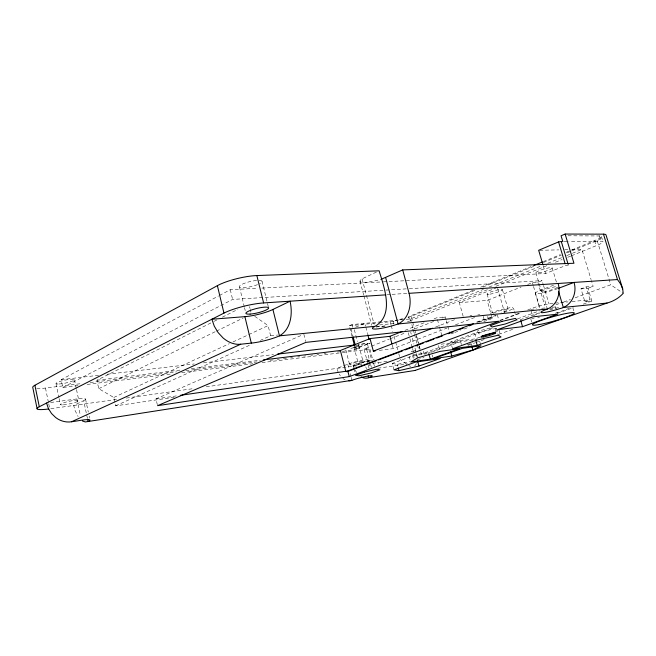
<?xml version="1.0" encoding="UTF-8"?>
<svg xmlns="http://www.w3.org/2000/svg" width="656" height="656" viewBox="0 0 656 656"><rect width="100%" height="100%" fill="white"/><g stroke="black" fill="none" stroke-linecap="round" stroke-linejoin="round"><path stroke-width="0.49" stroke-dasharray="3.28 2.46" d="M495.411 331.87L495.715 327.008M414.641 366.089L416.47 363.621M376.429 272.076L362.071 278.808L360.554 280.071A18.065 3.534 -15.1 0 0 381.743 279.046M467.277 344.785L472.886 342.703M78.023 385.589L62.779 387.491L61.147 379.701L218.505 295.963M219.416 295.479L230.264 289.706L257.816 288.296M62.779 387.491L232.609 299.423L384.801 290.173M174.209 397.282L115.604 405.851L113.783 397.47L98.736 388.68L96.924 380.25L213.192 321.768M214.11 321.309L216.857 319.923M222.351 317.16L237.915 309.329M98.736 388.68L215.529 331.551M216.447 331.1L243.114 318.053M87.445 418.495L83.656 400.652L73.661 405.474L75.112 410.607L78.138 416.511M113.783 397.47L229.297 343.67M232.995 341.948L247.779 335.068M248.698 334.634L268.107 325.597L270.608 335.741L260.334 340.382M115.604 405.851L251.002 344.605M571.802 249.969L597.559 239.35A14.243 2.353 -17.2 0 0 600.88 235.971L567.112 235.775M157.325 404.703L156.013 398.864L302.908 334.683M571.556 255.742L599.149 244.516A14.26 2.28 -17.1 0 0 602.495 241.203L568.777 241.285M352.059 336.29L349.304 325.712L351.993 324.572L402.259 319.743M355.683 327.172L364.834 323.326L365.581 326.163M338.242 372.378L336.815 368.401L347.844 364.17A12.128 1.386 -14.6 0 1 364.515 359.857A12.128 1.386 -14.6 0 1 364.662 361.85L353.609 366.04L354.174 367.598M473.124 290.264L408.606 316.61L409.795 320.997A11.611 1.665 -15.1 0 1 407.425 321.883M480.717 287.164L530.999 266.631M543.332 261.596L560.413 254.618M566.103 252.298L570.851 250.362M407.95 317.561A15.473 2.288 -15.1 0 0 411.107 316.381L475.329 290.206M482.882 287.131L533.877 266.344M543.324 262.49L561.265 255.184M566.932 252.872L570.712 251.33M571.655 250.945L597.157 240.555A19.049 3.149 -17.2 0 0 603.061 237.759M406.31 319.357L410.353 318.972L483.341 289.394M489.023 287.09L542.11 265.573M547.793 263.269L562.012 257.513M566.751 255.594L571.491 253.667M572.442 253.282L581.921 249.444L591.089 279.579M409.795 320.997L488.31 289.329M495.879 286.27L546.965 265.664M555.476 262.236L562.094 259.563M567.776 257.275L570.613 256.127M463.177 316.364L459.339 302.687L496.395 287.795M355.445 345.745L356.208 348.68L370.058 343.186L357.864 344.621M383.317 281.85L545.562 273.527L565.669 265.541L570.31 264.704M342.35 351.378L355.568 349.746L359.193 348.311L358.422 345.384M404.949 330.37L425.629 322.186M434.092 318.832L436.912 317.717L445.235 316.905L446.039 319.8M414.617 328.951L434.1 321.284M442.447 318.004L445.235 316.905M459.339 302.687L487.146 300.415L521.077 287.066M527.678 284.474L532.393 282.621L537.871 282.277L542.094 280.62L543.225 284.458M367.901 363.883L364.023 349.09L370.583 346.507M371.517 346.147L389.311 339.144M390.246 338.783L405.228 332.887M342.309 352.608L366.704 349.566L369.713 348.385L373.33 362.104M435.461 327.098L454.575 319.702M553.566 285.221L541.405 289.886A14.949 1.968 -16.2 0 0 537.838 293.74A14.949 1.968 -16.2 0 0 557.69 288.607M379.291 350.394L393.19 348.623L447.031 328.057M455.485 324.835L475.198 317.307M353.527 367.508L353.018 365.556L361.882 362.186L374.174 359.406M490.344 313.355L498.667 310.19L512.147 307.238L513.697 308.763L514.222 310.591M476.568 322.145L484.095 319.308L492.295 318.447L487.146 300.415M477.183 322.301L496.346 315.093M503.906 312.436L513.697 308.763M478.782 322.244L495.977 315.774M450.992 333.92L453.804 332.863M454.747 332.51L460.373 330.403M464.128 329L468.827 327.237M483.841 321.612L492.295 318.447M580.978 288.82L587.997 288.287L591.868 301.038L584.873 301.703L580.978 288.82L586.161 286.893L593.155 286.377L591.384 280.547M499.872 320.308L519.052 313.207M527.686 310.009C536.124 306.401 544.956 304.466 553.926 303.195M500.143 320.694L520.224 313.273M587.997 288.287L593.155 286.377M394.051 369.82L392.345 363.416L413.608 355.618L426.531 353.822M452.566 348.779L450.688 342.006L474.624 333.232L496.256 328.369L498.396 329.788M492.484 328.016L421.332 354.027L420.283 350.165M517.477 318.873L539.593 310.788M555.944 304.81L562.676 302.35M563.635 301.998L570.367 299.538M575.173 297.783L610.752 284.778L623.2 293.322M428.548 352.69L457.765 342.047L458.56 344.9M539.421 312.797L520.495 319.685L517.477 320.013M549.826 309.009L555.509 306.942L557.379 313.248M431.41 352.297L460.61 341.678L473.271 340.038M417.282 359.824L424.022 357.389M480.102 337.127L475.346 338.84L450.688 342.006M496.264 331.288L498.158 330.599M584.873 301.703L590.08 299.833L586.161 286.893M468.007 345.335L474.723 342.932M475.682 342.588L484.325 339.496M498.732 334.347L514.091 328.853M557.305 313.404L573.623 307.566M583.225 304.13L591.868 301.038M411.952 329.738L413.731 329.214M392.345 363.416L397.29 364.4L409.664 361.563M377.79 368.246L407.573 363.908M156.013 398.864L177.21 395.781M50.766 408.696L118.195 399.201M126.288 398.061L194.102 388.508M206.255 386.794L358.578 365.335M372.485 363.375L387.393 361.276M412.821 354.855L427.564 352.83M50.602 402.505L76.883 398.938A16.63 2.271 -12.2 0 1 83.656 400.652M414.313 351.403L411.517 351.78L415.289 350.378L417.806 359.668M441.152 344.203L457.765 342.047M36.736 388.582A22.853 3.6 -11.7 0 0 45.477 388.04L82.082 383.522M90.208 382.514L176.628 371.845M185.779 370.714L256.947 361.932M270.165 360.292L273.216 359.923M277.283 359.414L279.317 359.168M283.384 358.66L286.434 358.291M290.501 357.782L292.535 357.536M297.619 356.905L299.653 356.651M303.712 356.151L305.745 355.905M310.829 355.273L312.863 355.019M316.93 354.519L318.964 354.273M324.048 353.641L326.081 353.387M337.266 352.01L341.333 351.509M364.023 349.09L369.713 348.385M87.174 384.449L172.561 373.789M181.704 372.649L252.855 363.768M262.006 362.629L341.292 352.731M96.924 380.25L180.105 370.082M191.265 368.713L260.243 360.283M356.208 348.68L359.193 348.311M61.147 379.701L98.744 375.257M106.879 374.297L194.266 363.965M203.409 362.883L273.527 354.593M376.126 326.86L386.097 325.852M376.142 326.967L386.318 325.942M530.737 309.378L536.682 308.796M541.635 308.304L545.595 307.918M552.532 307.238L555.509 306.942M470.016 315.692L471.967 315.503M477.83 314.921L479.782 314.724M270.608 335.741L277.726 335.027M379.455 324.95L395.732 323.334M349.304 325.712L378.241 322.916M379.242 322.818L390.222 321.76A15.473 2.288 -15.1 0 0 396.724 320.677M554.935 303.105L567.989 301.891M571.999 301.514L590.08 299.833M386.925 294.7L391.017 294.429M392.034 294.364L407.376 293.355M385.818 290.116L408.286 288.747M409.311 288.689L542.094 280.62M261.9 288.082L382.3 281.908M539.667 250.264L558.781 249.895M564.816 249.772L567.834 249.715M571.86 249.641L581.921 249.444M563.75 241.318L567.776 241.293M353.018 365.556L356.446 366.114M408.795 365.605L410.648 366.458M406.564 364.203L400.308 359.455M254.733 316.323L268.107 325.597M477.42 331.395L480.61 335.913M355.027 369.935L356.577 372.46M339.275 374.092L340.316 375.806M601.404 236.447L603.012 241.67M599.33 235.791L600.953 241.039M597.157 240.555L610.752 284.778M594.566 240.67L596.148 245.82M572.786 307.672L573.836 311.165M552.163 267.902L556.403 282.096M543.258 265.778L545.562 273.527M543.512 285.426L548.908 303.662M535.936 272.781L541.503 291.649M541.684 289.78L547.358 309.042M537.871 282.277L544.644 305.237M532.393 282.621L533.238 285.508M533.525 286.475L539.191 305.753M535.378 293.478L539.839 308.664M531.286 311.247L532.647 315.905M530.761 318.873L531.77 322.342M514.493 311.51L516.083 317.004M502.398 289.599L508.113 309.419M497.625 288.386L504.579 312.543M497.305 314.732L498.634 319.349M499.109 330.263L500.479 335.044M487.121 294.167L492.492 312.978M496.256 328.369L498.216 335.232M487.564 316.463L488.613 320.161M483.267 316.389L484.095 319.308M479.634 341.136L480.676 344.835M474.624 333.232L476.576 340.144M471.106 343.687L471.615 345.491M460.61 341.678L461.398 344.523M446.301 320.768L449.786 333.305M437.421 319.554L439.192 325.983M439.446 326.901L441.75 335.257M438.511 345.548L439.856 350.419M432.165 355.068L432.673 356.905M423.251 351.231L423.997 353.994M416.675 336.528L418.987 345.048M419.25 345.991L420.275 349.779M411.107 316.381L412.419 321.21M412.681 322.17L414.51 328.927M414.772 329.894L415.822 333.756M416.084 334.724L418.184 342.448M419.233 346.311L420.02 349.205M410.353 318.972L413.231 329.574M413.493 330.534L414.272 333.428M414.535 334.396L417.15 344.031M417.413 344.999L418.462 348.853M410.713 332.239L411.246 334.207M412.312 338.152L413.911 344.064M414.977 348L417.38 356.872M408.303 332.764L409.631 337.684M409.902 338.668L412.296 347.524M412.558 348.508L413.354 351.46M413.608 355.618L414.108 357.479M412.517 355.486L413.272 358.258M409.172 356.339L410.451 361.079M393.846 324.171L392.903 320.653A11.603 1.722 -15.1 0 0 397.79 319.849M390.222 321.76L390.992 324.654M391.255 325.622L392.805 331.428M394.1 336.257L395.396 341.095M395.65 342.055L397.725 349.796M398.758 353.658L399.537 356.561M392.181 344.835L393.19 348.623M397.29 364.4L397.766 366.187M362.071 278.808L374.133 324.351M359.996 281.162L363.629 294.897M363.891 295.881L371.673 325.31M377.856 361.989L378.373 363.932M365.827 327.114L367.573 333.732M373.584 363.088L374.871 367.991M367.352 343.605L371.936 361.062M366.704 349.566L370.296 363.244M370.55 364.228L371.829 369.107M368.065 359.972L368.557 361.841M368.803 362.784L370.025 367.475M368.164 364.875L369.197 368.82M365.843 366.827L366.36 368.803M358.848 345.417L362.998 361.276A6.888 0.787 -14.6 0 1 353.026 364.547A6.888 0.787 -14.6 0 1 352.953 363.153A6.888 0.787 -14.6 0 1 362.998 361.276M354.347 329.771L357.405 341.481M351.993 324.572L352.715 327.336M351.108 329.099L352.895 335.954M354.568 345.901L355.568 349.746M353.969 347.057L358.52 364.523M353.781 368.492L355.052 373.379M345.802 349.837L349.656 364.72M347.762 364.203L348.984 368.943M350.206 373.674L350.944 376.519M351.19 377.462L351.919 380.308M303.843 334.273L305.663 341.473M262.006 281.211L268.575 307.762M249.575 306.59L250.034 308.443M250.256 309.37L250.936 312.149M239.481 286.975L244.27 306.672M244.508 307.656L245.229 310.608M230.264 289.706L232.609 299.423M85.534 399.094L88.298 412.075M89.142 416.068L89.569 418.061M74.415 379.676L76.301 388.623M76.514 389.615L78.827 400.545M76.883 398.938L80.36 415.412M55.998 383.588L58.909 397.585M59.114 398.577L60.368 404.58M45.477 388.04L48.544 402.899M48.749 403.883L49.766 408.836M257.537 284.622A11.66 2.567 -13.4 0 1 239.612 287.123A11.66 2.567 -13.4 0 1 253.314 280.916A11.66 2.567 -13.4 0 1 259.645 283.671M403.399 318.996A15.473 2.288 -15.1 0 1 398.602 320.259M355.864 345.901A6.913 0.902 -14.6 0 1 366.917 343.391A6.913 0.902 -14.6 0 1 360.169 346.384A6.913 0.902 -14.6 0 1 354.814 346.368M358.611 345.236A6.872 0.902 -14.6 0 1 356.331 346.803A6.872 0.902 -14.6 0 1 348.992 348.762M345.072 379.849A16.457 11.636 82.2 0 1 342.899 378.471M557.657 287.18A8.503 1.123 -16.2 0 1 545.366 291.444A8.503 1.123 -16.2 0 1 544.57 289.763A8.503 1.123 -16.2 0 1 557.403 286.647M361.915 364.334A6.929 0.779 -14.6 0 1 359.89 363.67A6.929 0.779 -14.6 0 1 369.984 360.997M493.296 313.24A8.028 1 -15.7 0 1 502.152 310.173A8.028 1 -15.7 0 1 508.154 309.583A8.028 1 -15.7 0 1 501.34 312.445M402.571 318.652A11.603 1.722 -15.1 0 1 398.725 319.644M489.991 327.967A9.914 1.123 -15.5 0 1 485.137 329.378L482.75 329.952A9.914 1.123 -15.5 0 1 477.568 330.755M569.26 308.156A21.755 2.386 -15.9 0 1 555.279 313.24M539.445 317.307A21.755 2.386 -15.9 0 1 537.74 317.627M534.148 318.168A21.755 2.386 -15.9 0 1 531.672 318.299M533.713 315.552A21.755 2.386 -15.9 0 1 539.445 313.232M549.859 309.87A21.755 2.386 -15.9 0 1 554.517 308.574M555.435 308.336A21.755 2.386 -15.9 0 1 559.88 307.254M58.974 383.998A9.414 1.484 -11.8 0 0 74.202 380.111A9.414 1.484 -11.8 0 0 62.418 380.742A9.414 1.484 -11.8 0 0 58.974 383.998M63.329 404.85A9.446 1.296 -12.2 0 0 78.605 400.931A9.446 1.296 -12.2 0 0 66.838 401.874A9.446 1.296 -12.2 0 0 63.329 404.85M489.983 294.159A8.003 1.164 -15.9 0 0 502.373 289.927A8.003 1.164 -15.9 0 0 491.902 291.543A8.003 1.164 -15.9 0 0 489.983 294.159M538.674 272.88A8.479 1.287 -16.5 0 0 552.024 268.288A8.479 1.287 -16.5 0 0 541.43 269.813A8.479 1.287 -16.5 0 0 538.674 272.88"/><path stroke-width="0.98" d="M37.138 408.852L32.8 387.589A22.853 3.6 -11.7 0 1 34.899 385.269L217.382 285.655A28.315 6.281 -13.3 0 1 256.857 275.561L379.119 270.813C384.35 288.058 395.24 316.684 373.075 327.385A18.212 2.632 -15 0 0 394.141 325.261L398.118 323.982L547.358 309.042C557.174 305.171 561.011 293.076 558.133 283.466M272.912 309.46L272.789 309.525A20.615 3.952 -13.6 0 1 245.057 316.643L211.863 319.234L214.307 326.221L218.12 332.584L223.024 337.889A27.585 21.025 62.8 0 0 240.686 344.22L251.486 343.096A20.713 3.378 -13.7 0 0 279.341 335.929C291.239 329.263 292.806 313.273 290.067 301.186L272.912 309.46L279.464 335.864L374.658 326.335M472.886 350.017L480.938 345.761L462.455 348.311L433.173 358.75L451.795 356.044L472.886 350.017L471.869 346.401M34.899 385.269L39.294 406.745L223.958 313.101A28.446 5.502 -13.4 0 1 263.614 302.933L385.572 294.88M46.56 403.055L48.429 408.606L51.57 413.575L55.768 417.61A21.902 19.778 58 0 0 71.561 421.767L240.686 344.211M381.743 279.046L402.694 269.903L573.959 263.261L565.136 234.053L561.077 235.775L562.75 241.326L558.568 241.916L538.658 250.28L542.971 264.811M533.845 265.467L542.389 261.982M263.286 359.914L340.374 350.484L370.025 338.578L389.91 336.323L402.128 331.485M348.902 380.808A16.457 11.636 82.2 0 0 351.919 380.308L352.001 380.275A12.161 1.181 -14.6 0 1 368.721 375.945A12.161 1.181 -14.6 0 1 368.795 377.659L368.68 377.692A16.162 11.628 82.1 0 1 361.103 376.872M370.025 338.578L373.338 351.149L432.591 328.205M558.609 288.263L574.016 282.416C577.46 293.109 571.474 306.295 559.97 308.582A14.998 1.681 -16 0 1 542.446 312.674A14.998 1.681 -16 0 1 547.088 309.14L547.358 309.042M180.244 395.347L347.811 370.993L473.353 323.744M346.926 371.796L376.544 360.669M378.455 359.947L402.341 350.968M405.203 349.894L412.854 347.016M415.715 345.942L423.358 343.072M426.228 341.989L433.87 339.119M436.74 338.045L442.472 335.888M448.204 333.732L452.976 331.936M458.716 329.779L463.489 327.984M469.22 325.835L472.09 324.753M349.263 376.61L499.159 321.194L305.893 342.375L157.538 405.679L349.263 376.61L347.811 370.993M414.92 370.509L607.062 303.064C613.221 301.342 618.944 298.144 623.2 293.322L622.7 288.919L606.029 235.037A19.049 3.149 -17.2 0 0 603.463 234.159L565.136 234.053M430.32 359.168L459.618 348.697L440.119 351.386L417.642 357.856L410.705 362.022L430.32 359.168L428.803 353.617M522.529 326.68L557.641 314.15L532.918 316.84L497.428 329.697L522.529 326.68L520.749 320.554M418.971 366.04L440.209 358.512L415.371 362.153L394.051 369.82L398.963 370.665L418.971 366.04L417.528 360.71M477.199 345.409L501.028 336.963L498.216 335.232L476.576 340.144L452.566 348.779L477.199 345.409L475.616 339.783M351.919 380.308L85.288 421.947L82.402 420.972M415.338 370.41L368.68 377.692L368.164 375.716M71.561 421.767L81.385 420.25A16.695 1.943 -12.5 0 1 88.076 421.472L87.658 419.487M373.338 351.149L375.322 350.894M277.586 354.117L354.814 344.982M607.062 303.064L563.324 307.443L558.543 291.436M402.694 269.903L409.073 293.322L617.485 279.554L620.765 284.22L622.7 288.919M603.463 234.159L617.485 279.554M561.397 241.892L568.186 264.45M558.568 241.916L565.103 263.655M450.549 351.534L451.795 356.044M385.679 277.709L398.118 323.982C409.221 318.66 411.943 304.327 409.073 293.322M389.91 336.323L391.927 343.892M398.241 367.975L398.963 370.665M367.819 334.675L369.066 339.398M353.149 336.93L355.191 344.761M352.313 337.25L354.314 344.941M340.374 350.484L345.712 371.173M256.857 275.561L263.614 302.933M244.885 316.651L251.314 343.104M217.382 285.655L223.958 313.101M48.741 408.975A22.935 3.149 -12.1 0 1 39.294 406.745M494.903 332.223A7.749 0.828 -15.4 0 1 482.119 335.913M364.465 372.059L355.56 375.339L358.955 375.773L371.001 373.002L379.906 369.754L376.765 369.238L364.465 372.059M501.881 321.407L490.196 325.712L492.066 326.95L505.259 323.998L516.879 319.759L515.378 318.406L501.881 321.407M250.1 314.093A11.71 2.247 -13.6 0 0 268.509 308.377A11.71 2.247 -13.6 0 0 253.134 309.443A11.71 2.247 -13.6 0 0 250.1 314.093M483.751 336.872A7.749 0.82 -15.4 0 0 495.747 333.043A7.749 0.82 -15.4 0 0 485.522 334.929A7.749 0.82 -15.4 0 0 483.751 336.872M539.224 324.572A21.779 2.23 -15.8 0 0 573.869 313.658A21.779 2.23 -15.8 0 0 547.153 318.439A21.779 2.23 -15.8 0 0 539.224 324.572"/></g></svg>
